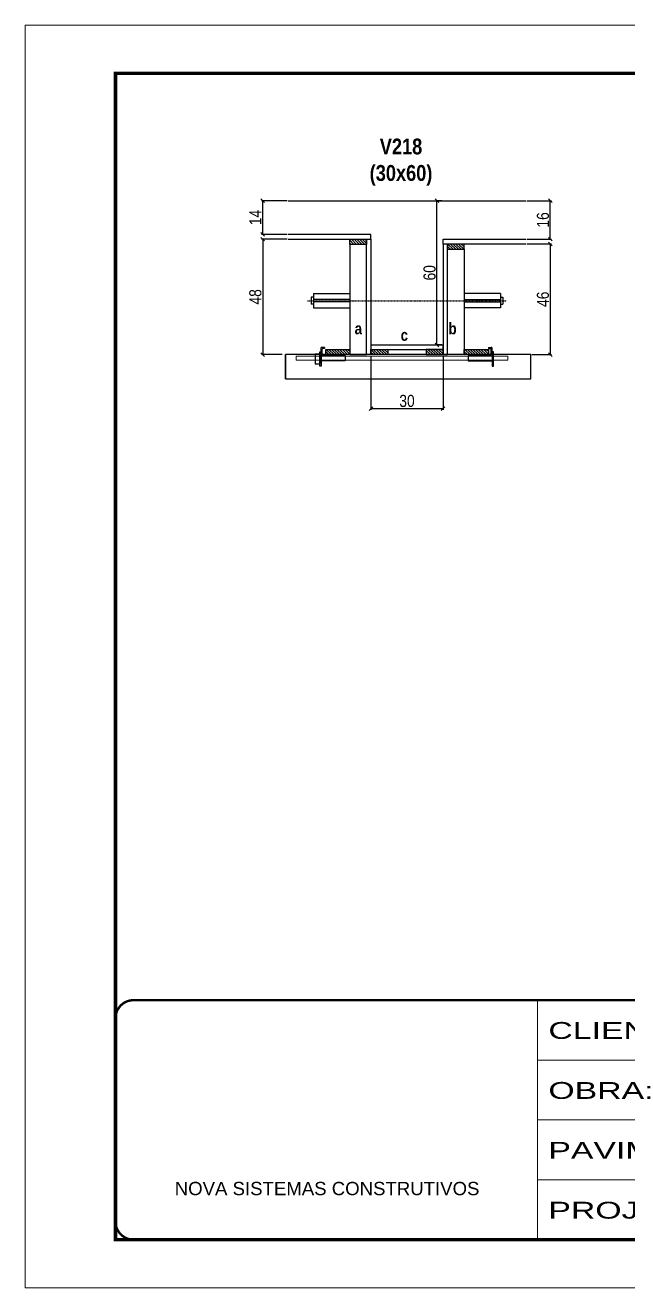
# Model space of a CAD drawing. Extents: x 2603 to 22413, y 1253 to 30260.
# Drawn here: x 7371 to 7872, y 23076 to 24126 of the extents above; entities that cross this region are included whole.
import ezdxf

# ---------------------------------------------------------------- set-up
doc = ezdxf.new("R2010")
doc.units = 0
for name, pattern in [('CONTINUO', [0]), ('DASHED', [0.75, 0.5, -0.25]), ('HIDDEN', [0.375, 0.25, -0.125])]:
    doc.linetypes.add(name, pattern=pattern)
for name, color, linetype in [('barrote', 251, 'Continuous'), ('COTA', 241, 'Continuous'), ('detalhes', 4, 'Continuous'), ('NOMENCLATURA', 7, 'Continuous'), ('Painéis', 200, 'Continuous'), ('presilha', 1, 'Continuous'), ('SARR_2.2x10', 60, 'Continuous'), ('SARR_2.2x7', 40, 'Continuous'), ('SARR_3.5x7', 81, 'Continuous'), ('TENSOR', 3, 'Continuous')]:
    doc.layers.add(name, color=color, linetype=linetype)
for name, color, linetype, lineweight in [('CONCRETO', 251, 'Continuous', 25), ('Folhas', 255, 'Continuous', 9), ('SARRAFO DE PRESSAO', 251, 'DASHED', 9), ('SCO-___-LAJ', 2, 'Continuous', 0)]:
    doc.layers.add(name, color=color, linetype=linetype, lineweight=lineweight)
doc.styles.add('ARIAL', font='arial.ttf')
doc.styles.add('COTA TECNICA 2X', font='techl___.ttf', dxfattribs={"height": 10})
doc.styles.add('TECNICA', font='techb___.ttf', dxfattribs={"height": 10})
doc.styles.add('Tecnologia', font='')
doc.styles.get('Tecnologia').set_extended_font_data('Forgotten Futurist')
doc.dimstyles.new('SECAO', dxfattribs={"dimscale": 0.333333, "dimtxt": 5, "dimasz": 9, "dimexe": 3, "dimexo": 3, "dimgap": 3, "dimtad": 1, "dimdec": 1, "dimlfac": 0.5, "dimzin": 12, "dimdsep": 46, "dimtxsty": 'COTA TECNICA 2X', "dimblk1": 'OBLIQUE', "dimblk2": 'OBLIQUE', "dimsah": 1, "dimcen": 0.9, "dimclrd": 4, "dimclre": 4, "dimclrt": 240, "dimadec": 1, "dimazin": 3, "dimtfac": 1, "dimtdec": 1, "dimtmove": 0, "dimatfit": 3, "dimfxl": 1, "dimtolj": 1, "dimtzin": 12, "dimarcsym": 0})

# ---------------------------------------------------------------- blocks, each defined once
blk = doc.blocks.new('9999999999')
at = {"color": 30, "linetype": 'CONTINUO'}
for p, q in [((98564.6, 34230.2), (98564.6, 34429.4)), ((98564.6, 34379.6), (99584, 34379.6)), ((98564.6, 34329.8), (99488, 34329.8)), ((98564.6, 34280), (99488, 34280))]:
    blk.add_line(p, q, dxfattribs=at)
at = {"color": 30, "linetype": 'CONTINUO', "const_width": 2}
blk.add_lwpolyline([(99584, 34230.2), (99584, 34414.4, 0.414214), (99569, 34429.4), (98229, 34429.4, 0.414214), (98214, 34414.4), (98214, 34245.2, 0.414214), (98229, 34230.2), (99584, 34230.2)], format="xyb", dxfattribs=at)
at = {"layer": 'Folhas'}
blk.add_lwpolyline([(98139, 34190.2), (99624, 34190.2), (99624, 35240.2), (98139, 35240.2)], close=True, dxfattribs=at)
at = {"layer": 'Folhas', "color": 30, "const_width": 3}
blk.add_lwpolyline([(98214, 34230.2), (99584, 34230.2), (99584, 35200.2), (98214, 35200.2)], close=True, dxfattribs=at)
at = {"color": 7, "linetype": 'Continuous', "ltscale": 5, "style": 'ARIAL'}
blk.add_text('NOVA SISTEMAS CONSTRUTIVOS', height=11.059, dxfattribs=at).set_placement((98263.2, 34267.2))
at = {"layer": 'Folhas', "color": 7, "style": 'Tecnologia', "width": 1.5}
for s, p in [('CLIENTE:', (98573.7, 34397.2)), ('OBRA:', (98573.7, 34347.3)), ('PAVIMENTO:', (98573.7, 34297.5)), ('PROJETO:', (98573.7, 34247.7))]:
    blk.add_text(s, height=14, dxfattribs=at).set_placement(p)
blk = doc.blocks.new('PRESILHA METÁLICA 1')
at = {"layer": 'presilha'}
for p, q in [((7.5, 10.6), (7.5, 19.9)), ((12, 21), (8.6, 21)), ((9, 11.6), (9, 18.9)), ((12, 19.5), (9.6, 19.5)), ((12, 21), (12, 19.5)), ((0, 13), (6, 13)), ((0, 13), (0, 0)), ((6, 0), (0, 0)), ((6, 15.5), (7.5, 15.5)), ((6, -2.5), (6, 15.5)), ((6, 13), (6, 0)), ((7.5, 15.5), (7.5, -2.5)), ((37.5, 4.1), (7.5, 4.1)), ((37.5, 11), (9.6, 11)), ((37.5, 11), (37.5, 4.1)), ((7.5, -2.5), (6, -2.5))]:
    blk.add_line(p, q, dxfattribs=at)
for centre, radius, start, end in [((8.6, 19.9), 1.14, 90, 180), ((9.6, 18.9), 0.57, 90, 180), ((9.6, 11.6), 0.57, 180, 270)]:
    blk.add_arc(centre, radius, start, end, dxfattribs=at)
blk = doc.blocks.new('PRESILHA METÁLICA 2')
at = {"layer": 'presilha'}
for p, q in [((-5.2, 23.5), (-5.2, 22)), ((-5.2, 23.5), (-1.9, 23.5)), ((-5.2, 22), (-2.8, 22)), ((-2.2, 14.1), (-2.2, 21.4)), ((0.8, 18), (-0.8, 18)), ((-0.8, 18), (-0.8, 0)), ((-0.8, 14.6), (-0.8, 22.4)), ((0.8, 0), (0.8, 18)), ((-30.8, 13.5), (-30.8, 6.6)), ((-30.8, 13.5), (-2.8, 13.5)), ((-30.8, 6.6), (-0.8, 6.6)), ((-0.8, 0), (0.8, 0))]:
    blk.add_line(p, q, dxfattribs=at)
for centre, radius, start, end in [((-2.8, 21.4), 0.57, 0, 90), ((-1.9, 22.4), 1.14, 0, 90), ((-2.8, 14.1), 0.57, 270, 0)]:
    blk.add_arc(centre, radius, start, end, dxfattribs=at)
blk = doc.blocks.new('_Oblique')
at = {"color": 0, "linetype": 'ByBlock', "lineweight": -2}
blk.add_line((-0.5, -0.5), (0.5, 0.5), dxfattribs=at)
blk = doc.blocks.new('*D471')
at = {"layer": 'COTA', "color": 4, "lineweight": -2, "transparency": 16777216}
for p, q in [((7788.4, 23944.4), (7808.8, 23944.4)), ((7807.8, 23944.4), (7807.8, 23852.4)), ((7792.5, 23852.4), (7808.8, 23852.4))]:
    blk.add_line(p, q, dxfattribs=at)
at = {"layer": 'Defpoints', "color": 0, "transparency": 16777216}
for p in [(7787.4, 23944.4), (7791.5, 23852.4), (7807.8, 23852.4)]:
    blk.add_point(p, dxfattribs=at)
at = {"layer": 'COTA', "color": 4, "lineweight": -2, "transparency": 16777216, "xscale": 3, "yscale": 3, "zscale": 3}
for p, rotation in [((7807.8, 23944.4), 90), ((7807.8, 23852.4), 270)]:
    blk.add_blockref('_Oblique', p, dxfattribs=dict(at, rotation=rotation))
at = {"layer": 'COTA', "color": 240, "transparency": 16777216, "insert": (7801.7, 23898.4), "char_height": 10, "attachment_point": 5, "rotation": 90, "style": 'COTA TECNICA 2X'}
blk.add_mtext('\\A1;46', dxfattribs=at)
blk = doc.blocks.new('*D472')
at = {"layer": 'COTA', "color": 4, "lineweight": -2, "transparency": 16777216}
for p, q in [((7788.4, 23980.4), (7808.8, 23980.4)), ((7807.8, 23948.4), (7807.8, 23980.4)), ((7788.4, 23948.4), (7808.8, 23948.4))]:
    blk.add_line(p, q, dxfattribs=at)
at = {"layer": 'Defpoints', "color": 0, "transparency": 16777216}
for p in [(7787.4, 23980.4), (7807.8, 23980.4), (7787.4, 23948.4)]:
    blk.add_point(p, dxfattribs=at)
at = {"layer": 'COTA', "color": 4, "lineweight": -2, "transparency": 16777216, "xscale": 3, "yscale": 3, "zscale": 3}
for p, rotation in [((7807.8, 23980.4), 90), ((7807.8, 23948.4), 270)]:
    blk.add_blockref('_Oblique', p, dxfattribs=dict(at, rotation=rotation))
at = {"layer": 'COTA', "color": 240, "transparency": 16777216, "insert": (7801.7, 23964.4), "char_height": 10, "attachment_point": 5, "rotation": 90, "style": 'COTA TECNICA 2X'}
blk.add_mtext('\\A1;16', dxfattribs=at)
blk = doc.blocks.new('*D473')
at = {"layer": 'COTA', "color": 4, "lineweight": -2, "transparency": 16777216}
for p, q in [((7589, 23948.4), (7567.8, 23948.4)), ((7568.8, 23948.4), (7568.8, 23852.4)), ((7584.9, 23852.4), (7567.8, 23852.4))]:
    blk.add_line(p, q, dxfattribs=at)
at = {"layer": 'Defpoints', "color": 0, "transparency": 16777216}
for p in [(7590, 23948.4), (7568.8, 23852.4), (7585.9, 23852.4)]:
    blk.add_point(p, dxfattribs=at)
at = {"layer": 'COTA', "color": 4, "lineweight": -2, "transparency": 16777216, "xscale": 3, "yscale": 3, "zscale": 3}
for p, rotation in [((7568.8, 23948.4), 90), ((7568.8, 23852.4), 270)]:
    blk.add_blockref('_Oblique', p, dxfattribs=dict(at, rotation=rotation))
at = {"layer": 'COTA', "color": 240, "transparency": 16777216, "insert": (7562.7, 23900.4), "char_height": 10, "attachment_point": 5, "rotation": 90, "style": 'COTA TECNICA 2X'}
blk.add_mtext('\\A1;48', dxfattribs=at)
blk = doc.blocks.new('*D2568')
at = {"layer": 'COTA', "color": 4, "lineweight": -2, "transparency": 16777216}
for p, q in [((7717.7, 23980.4), (7712.6, 23980.4)), ((7713.6, 23860.4), (7713.6, 23980.4)), ((7717.7, 23860.4), (7712.6, 23860.4))]:
    blk.add_line(p, q, dxfattribs=at)
at = {"layer": 'Defpoints', "color": 0, "transparency": 16777216}
for p in [(7713.6, 23980.4), (7718.7, 23980.4), (7718.7, 23860.4)]:
    blk.add_point(p, dxfattribs=at)
at = {"layer": 'COTA', "color": 4, "lineweight": -2, "transparency": 16777216, "xscale": 3, "yscale": 3, "zscale": 3}
for p, rotation in [((7713.6, 23980.4), 90), ((7713.6, 23860.4), 270)]:
    blk.add_blockref('_Oblique', p, dxfattribs=dict(at, rotation=rotation))
at = {"layer": 'COTA', "color": 240, "transparency": 16777216, "insert": (7707.5, 23920.4), "char_height": 10, "attachment_point": 5, "rotation": 90, "style": 'COTA TECNICA 2X'}
blk.add_mtext('\\A1;60', dxfattribs=at)
blk = doc.blocks.new('*D2543')
at = {"layer": 'COTA', "color": 4, "lineweight": -2, "transparency": 16777216}
for p, q in [((7589, 23980.4), (7567.8, 23980.4)), ((7568.8, 23952.4), (7568.8, 23980.4)), ((7589, 23952.4), (7567.8, 23952.4))]:
    blk.add_line(p, q, dxfattribs=at)
at = {"layer": 'Defpoints', "color": 0, "transparency": 16777216}
for p in [(7568.8, 23980.4), (7590, 23980.4), (7590, 23952.4)]:
    blk.add_point(p, dxfattribs=at)
at = {"layer": 'COTA', "color": 4, "lineweight": -2, "transparency": 16777216, "xscale": 3, "yscale": 3, "zscale": 3}
for p, rotation in [((7568.8, 23980.4), 90), ((7568.8, 23952.4), 270)]:
    blk.add_blockref('_Oblique', p, dxfattribs=dict(at, rotation=rotation))
at = {"layer": 'COTA', "color": 240, "transparency": 16777216, "insert": (7562.7, 23966.4), "char_height": 10, "attachment_point": 5, "rotation": 90, "style": 'COTA TECNICA 2X'}
blk.add_mtext('\\A1;14', dxfattribs=at)
blk = doc.blocks.new('*D2544')
at = {"layer": 'COTA', "color": 4, "lineweight": -2, "transparency": 16777216}
for p, q in [((7658.7, 23851.4), (7658.7, 23806.5)), ((7718.7, 23851.4), (7718.7, 23806.5)), ((7658.7, 23807.5), (7718.7, 23807.5))]:
    blk.add_line(p, q, dxfattribs=at)
at = {"layer": 'Defpoints', "color": 0, "transparency": 16777216}
for p in [(7658.7, 23852.4), (7718.7, 23852.4), (7718.7, 23807.5)]:
    blk.add_point(p, dxfattribs=at)
at = {"layer": 'COTA', "color": 4, "lineweight": -2, "transparency": 16777216, "xscale": 3, "yscale": 3, "zscale": 3, "rotation": 180}
blk.add_blockref('_Oblique', (7658.7, 23807.5), dxfattribs=at)
at = {"layer": 'COTA', "color": 4, "lineweight": -2, "transparency": 16777216, "xscale": 3, "yscale": 3, "zscale": 3}
blk.add_blockref('_Oblique', (7718.7, 23807.5), dxfattribs=at)
at = {"layer": 'COTA', "color": 240, "transparency": 16777216, "insert": (7688.7, 23813.8), "char_height": 10, "attachment_point": 5, "style": 'COTA TECNICA 2X'}
blk.add_mtext('\\A1;30', dxfattribs=at)

msp = doc.modelspace()

# ---------------------------------------------------------------- hatches: boundary and pattern name
at = {"layer": 'SARR_2.2x10'}
h = msp.add_hatch(dxfattribs=at)
h.set_pattern_fill('ANSI31', color=256, scale=0.5, angle=90)
h.set_pattern_definition([(135, (40814.6566, -99659.8058), (-1.122532015, -1.122532015), [])])
h.paths.add_polyline_path([(7621.12, 23856.76), (7621.12, 23852.36), (7641.12, 23852.36), (7641.12, 23856.76)])
h = msp.add_hatch(dxfattribs=at)
h.set_pattern_fill('ANSI31', color=256, scale=0.5, angle=90)
h.set_pattern_definition([(135, (40929.8566, -99659.8058), (-1.122532015, -1.122532015), [])])
h.paths.add_polyline_path([(7736.32, 23856.76), (7736.32, 23852.36), (7756.32, 23852.36), (7756.32, 23856.76)])
at = {"layer": 'SARR_2.2x7'}
h = msp.add_hatch(dxfattribs=at)
h.set_pattern_fill('ANSI31', color=256, scale=0.5, angle=90)
h.set_pattern_definition([(135, (40808.6566, -99568.2058), (-1.122532015, -1.122532015), [])])
h.paths.add_polyline_path([(7655.12, 23948.36), (7655.12, 23943.96), (7641.12, 23943.96), (7641.12, 23948.36)])
h = msp.add_hatch(dxfattribs=at)
h.set_pattern_fill('ANSI31', color=256, scale=0.5, angle=90)
h.set_pattern_definition([(135, (40850.6566, -99572.2058), (-1.122532015, -1.122532015), [])])
h.paths.add_polyline_path([(7722.32, 23944.36), (7722.32, 23939.96), (7736.32, 23939.96), (7736.32, 23944.36)])
h = msp.add_hatch(dxfattribs=at)
h.set_pattern_fill('ANSI31', color=256, scale=0.5, angle=90)
h.set_pattern_definition([(135, (40894.2566, -99659.8058), (-1.122532015, -1.122532015), [])])
h.paths.add_polyline_path([(7672.72, 23852.36), (7672.72, 23856.76), (7658.72, 23856.76), (7658.72, 23852.36)])
h = msp.add_hatch(dxfattribs=at)
h.set_pattern_fill('ANSI31', color=256, scale=0.5, angle=90)
h.set_pattern_definition([(135, (40854.2566, -99659.8058), (-1.122532015, -1.122532015), [])])
h.paths.add_polyline_path([(7704.72, 23852.36), (7704.72, 23856.76), (7718.72, 23856.76), (7718.72, 23852.36)])

# ---------------------------------------------------------------- linework, layer by layer
at = {"ltscale": 3}
for p, q in [((7609.12, 23900.22), (7609.12, 23894.22)), ((7611.12, 23900.22), (7609.12, 23900.22)), ((7611.12, 23903.22), (7611.12, 23891.22)), ((7611.12, 23903.22), (7641.12, 23903.22)), ((7641.12, 23898.22), (7611.12, 23898.22)), ((7766.32, 23903.22), (7736.32, 23903.22)), ((7736.32, 23898.22), (7766.32, 23898.22)), ((7766.32, 23903.22), (7766.32, 23891.22)), ((7766.32, 23900.22), (7768.32, 23900.22)), ((7768.32, 23900.22), (7768.32, 23894.22)), ((7611.12, 23894.22), (7609.12, 23894.22)), ((7641.12, 23896.22), (7611.12, 23896.22)), ((7611.12, 23891.22), (7641.12, 23891.22)), ((7736.32, 23896.22), (7766.32, 23896.22)), ((7766.32, 23891.22), (7736.32, 23891.22)), ((7766.32, 23894.22), (7768.32, 23894.22))]:
    msp.add_line(p, q, dxfattribs=at)
at = {"layer": 'barrote'}
msp.add_lwpolyline([(7587.66, 23832.36), (7791.58, 23832.36), (7791.58, 23852.36), (7587.66, 23852.36)], close=True, dxfattribs=at)
at = {"layer": 'CONCRETO', "linetype": 'Continuous'}
msp.add_line((7590.02, 23980.36), (7787.42, 23980.36), dxfattribs=at)
at = {"layer": 'detalhes', "color": 250}
msp.add_line((7587.66, 23832.36), (7587.66, 23852.36), dxfattribs=at)
at = {"layer": 'Painéis', "linetype": 'Continuous', "elevation": 0}
for points in [[(7590.02, 23948.36), (7658.72, 23948.36), (7658.72, 23952.36), (7590.02, 23952.36)], [(7787.42, 23944.36), (7718.72, 23944.36), (7718.72, 23948.36), (7787.42, 23948.36)]]:
    msp.add_lwpolyline(points, dxfattribs=at)
at = {"layer": 'Painéis', "linetype": 'Continuous'}
for points in [[(7655.12, 23852.36), (7655.12, 23948.36), (7658.72, 23948.36), (7658.72, 23852.36)], [(7722.32, 23852.36), (7722.32, 23944.36), (7718.72, 23944.36), (7718.72, 23852.36)], [(7718.72, 23860.36), (7658.72, 23860.36), (7658.72, 23856.76), (7718.72, 23856.76)]]:
    msp.add_lwpolyline(points, close=True, dxfattribs=at)
at = {"layer": 'SARR_2.2x10'}
for points in [[(7621.12, 23856.76), (7641.12, 23856.76), (7641.12, 23852.36), (7621.12, 23852.36)], [(7736.32, 23856.76), (7756.32, 23856.76), (7756.32, 23852.36), (7736.32, 23852.36)]]:
    msp.add_lwpolyline(points, close=True, dxfattribs=at)
at = {"layer": 'SARR_2.2x7', "elevation": 0}
for points in [[(7641.12, 23948.36), (7655.12, 23948.36), (7655.12, 23943.96), (7641.12, 23943.96)], [(7736.32, 23944.36), (7722.32, 23944.36), (7722.32, 23939.96), (7736.32, 23939.96)]]:
    msp.add_lwpolyline(points, close=True, dxfattribs=at)
at = {"layer": 'SARR_2.2x7'}
for points in [[(7658.72, 23856.76), (7672.72, 23856.76), (7672.72, 23852.36), (7658.72, 23852.36)], [(7718.72, 23856.76), (7704.72, 23856.76), (7704.72, 23852.36), (7718.72, 23852.36)]]:
    msp.add_lwpolyline(points, close=True, dxfattribs=at)
at = {"layer": 'SARR_3.5x7'}
for points in [[(7655.12, 23943.96), (7641.12, 23943.96), (7641.12, 23852.36), (7655.12, 23852.36)], [(7722.32, 23939.96), (7736.32, 23939.96), (7736.32, 23852.36), (7722.32, 23852.36)]]:
    msp.add_lwpolyline(points, close=True, dxfattribs=at)
at = {"layer": 'SCO-___-LAJ', "color": 1}
msp.add_lwpolyline([(7596.67, 23851.03), (7772.45, 23851.03), (7772.45, 23847.83), (7596.67, 23847.83)], close=True, dxfattribs=at)
at = {"layer": 'TENSOR', "linetype": 'HIDDEN', "ltscale": 0.5}
msp.add_line((7606.12, 23897.22), (7771.32, 23897.22), dxfattribs=at)

# ---------------------------------------------------------------- block references
at = {"layer": 'presilha', "xscale": 0.6666666666666666, "yscale": 0.6666666666666666, "zscale": 0.6666666666666666}
for name, p in [('PRESILHA METÁLICA 1', (7612.25, 23844.4)), ('PRESILHA METÁLICA 2', (7760, 23842.73))]:
    msp.add_blockref(name, p, dxfattribs=at)
at = {"layer": 'SARRAFO DE PRESSAO', "color": 6, "linetype": 'ByBlock'}
msp.add_blockref('9999999999', (-90767.51, -11113.91), dxfattribs=at)

# ---------------------------------------------------------------- texts
at = {"layer": 'detalhes', "style": 'TECNICA'}
for s, p in [('b', (7723.22, 23869.25)), ('a', (7645.24, 23869.26)), ('c', (7683.44, 23863.84))]:
    msp.add_text(s, height=9.6, dxfattribs=at).set_placement(p)
at = {"layer": 'NOMENCLATURA', "insert": (7683.72, 24032.06), "char_height": 13.2, "attachment_point": 2, "style": 'TECNICA'}
msp.add_mtext_dynamic_manual_height_columns('V218\\P(30x60)', width=300.2766, gutter_width=1, heights=[0], dxfattribs=at)

# ---------------------------------------------------------------- dimensions: what is measured, and where the dimension line sits
at = {"layer": 'COTA'}
for base, p1, p2, picture, middle in [((7568.8, 23980.36), (7590.02, 23952.36), (7590.02, 23980.36), '*D2543', (7562.73, 23966.36)), ((7713.64, 23980.36), (7718.72, 23860.36), (7718.72, 23980.36), '*D2568', (7707.54, 23920.36)), ((7807.76, 23980.36), (7787.42, 23948.36), (7787.42, 23980.36), '*D472', (7801.66, 23964.36)), ((7568.8, 23852.36, 0), (7590.02, 23948.36), (7585.9, 23852.36, 0), '*D473', (7562.7, 23900.36, 0)), ((7807.76, 23852.36, 0), (7787.42, 23944.36), (7791.53, 23852.36, 0), '*D471', (7801.66, 23898.36, 0))]:
    dim = msp.add_linear_dim(base=base, p1=p1, p2=p2, angle=90, dimstyle='SECAO', dxfattribs=at)
    dim.commit()
    dim.dimension.update_dxf_attribs({"geometry": picture, "text_midpoint": middle})
dim = msp.add_linear_dim(base=(7718.72, 23807.54), p1=(7658.72, 23852.36), p2=(7718.72, 23852.36), dimstyle='SECAO', dxfattribs=at)
dim.commit()
dim.dimension.update_dxf_attribs({"geometry": '*D2544', "text_midpoint": (7688.72, 23813.76)})

doc.saveas('drawing.dxf')
